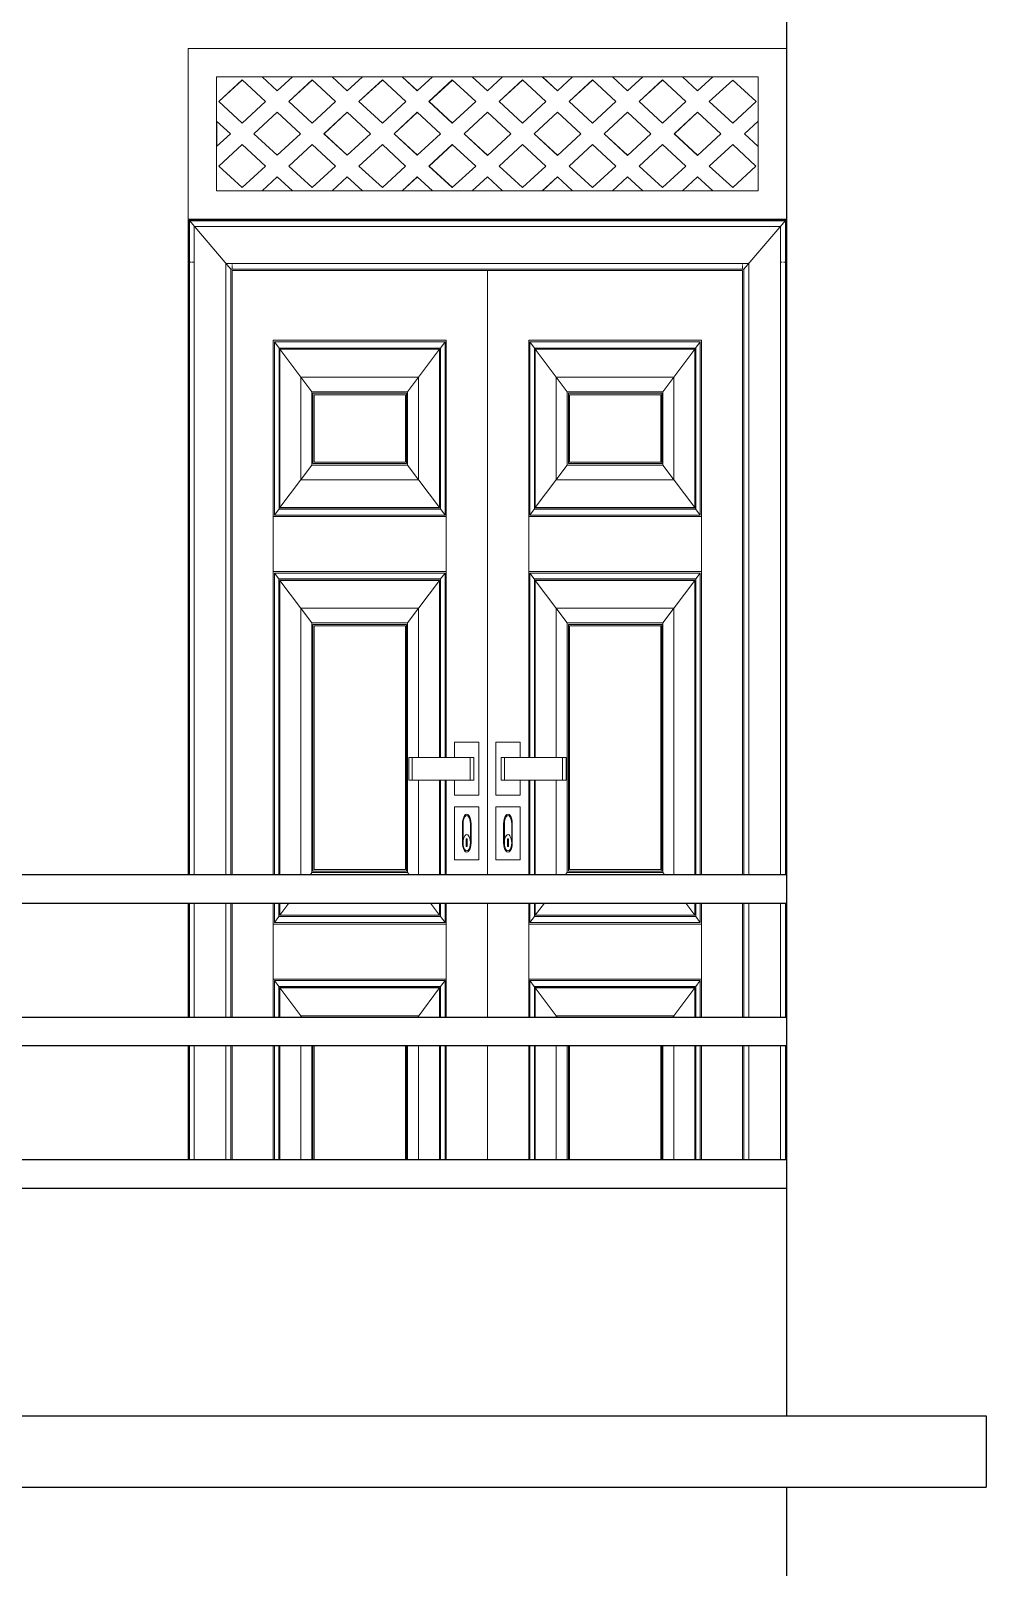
# Model space of a CAD drawing. Header units: inches. Extents: x -5096374 to -5070857, y -3259973 to -3243900.
# Drawn here: x -5081211.5 to -5081144.4, y -3259300.7 to -3259192.9 of the extents above; entities that cross this region are included whole.
import ezdxf

# ---------------------------------------------------------------- set-up
doc = ezdxf.new("R2010")
doc.units = ezdxf.units.IN
doc.header["$LTSCALE"] = 2
doc.header["$MEASUREMENT"] = 0
doc.layers.get('0').update_dxf_attribs({"linetype": 'CONTINUOUS'})
doc.layers.add('F-FURNITURE', color=30, linetype='CONTINUOUS', lineweight=13)
doc.layers.add('HACTH', color=253, linetype='CONTINUOUS', lineweight=5)

msp = doc.modelspace()

# ---------------------------------------------------------------- linework, layer by layer
at = {"ltscale": 0.5}
for p, q in [((-5081158.43, -3259290.1), (-5081158.43, -3259183.1)), ((-5081273.43, -3259252.1), (-5081158.43, -3259252.1)), ((-5081273.43, -3259254.1), (-5081158.43, -3259254.1)), ((-5081273.43, -3259262.1), (-5081158.43, -3259262.1)), ((-5081273.43, -3259264.1), (-5081158.43, -3259264.1)), ((-5081273.43, -3259272.1), (-5081158.43, -3259272.1)), ((-5081273.43, -3259274.1), (-5081158.43, -3259274.1)), ((-5081305.43, -3259290.1), (-5081144.43, -3259290.1)), ((-5081144.43, -3259290.1), (-5081144.43, -3259295.1)), ((-5081287.43, -3259295.1), (-5081144.43, -3259295.1)), ((-5081158.43, -3259402.1), (-5081158.43, -3259295.1))]:
    msp.add_line(p, q, dxfattribs=at)
at = {"layer": 'F-FURNITURE'}
for p, q in [((-5081200.43, -3259194.1), (-5081158.43, -3259194.1)), ((-5081200.43, -3259252.1), (-5081200.43, -3259194.1)), ((-5081198.43, -3259199.2), (-5081198.43, -3259196.1)), ((-5081198.43, -3259196.1), (-5081195.24, -3259196.1)), ((-5081198.27, -3259197.83), (-5081196.64, -3259196.32)), ((-5081198.27, -3259197.83), (-5081196.63, -3259196.33)), ((-5081196.64, -3259196.32), (-5081195, -3259197.83)), ((-5081194.18, -3259197.08), (-5081195.24, -3259196.1)), ((-5081195.24, -3259196.1), (-5081195.24, -3259196.1)), ((-5081194.17, -3259197.07), (-5081195.24, -3259196.1)), ((-5081193.11, -3259196.1), (-5081195.24, -3259196.1)), ((-5081193.11, -3259196.1), (-5081194.18, -3259197.08)), ((-5081193.36, -3259197.83), (-5081191.72, -3259196.32)), ((-5081193.35, -3259197.83), (-5081191.72, -3259196.33)), ((-5081193.11, -3259196.1), (-5081190.33, -3259196.1)), ((-5081191.72, -3259196.32), (-5081190.08, -3259197.83)), ((-5081189.26, -3259197.08), (-5081190.33, -3259196.1)), ((-5081190.33, -3259196.1), (-5081190.32, -3259196.1)), ((-5081189.26, -3259197.08), (-5081190.32, -3259196.1)), ((-5081188.2, -3259196.1), (-5081190.32, -3259196.1)), ((-5081188.2, -3259196.1), (-5081189.26, -3259197.08)), ((-5081188.44, -3259197.83), (-5081186.8, -3259196.32)), ((-5081188.44, -3259197.83), (-5081186.8, -3259196.33)), ((-5081188.2, -3259196.1), (-5081185.41, -3259196.1)), ((-5081186.8, -3259196.32), (-5081185.16, -3259197.83)), ((-5081184.35, -3259197.08), (-5081185.41, -3259196.1)), ((-5081185.41, -3259196.1), (-5081185.4, -3259196.1)), ((-5081184.34, -3259197.08), (-5081185.4, -3259196.1)), ((-5081183.28, -3259196.1), (-5081185.4, -3259196.1)), ((-5081183.28, -3259196.1), (-5081184.35, -3259197.08)), ((-5081183.53, -3259197.83), (-5081181.89, -3259196.32)), ((-5081183.52, -3259197.83), (-5081181.88, -3259196.33)), ((-5081183.28, -3259196.1), (-5081180.49, -3259196.1)), ((-5081181.89, -3259196.32), (-5081180.25, -3259197.83)), ((-5081179.43, -3259197.08), (-5081180.49, -3259196.1)), ((-5081180.49, -3259196.1), (-5081180.49, -3259196.1)), ((-5081179.43, -3259197.08), (-5081180.49, -3259196.1)), ((-5081178.36, -3259196.1), (-5081180.49, -3259196.1)), ((-5081178.36, -3259196.1), (-5081179.43, -3259197.08)), ((-5081178.61, -3259197.83), (-5081176.97, -3259196.32)), ((-5081178.6, -3259197.83), (-5081176.97, -3259196.33)), ((-5081178.36, -3259196.1), (-5081175.58, -3259196.1)), ((-5081176.97, -3259196.32), (-5081175.33, -3259197.83)), ((-5081174.51, -3259197.08), (-5081175.58, -3259196.1)), ((-5081175.58, -3259196.1), (-5081175.57, -3259196.1)), ((-5081174.51, -3259197.08), (-5081175.57, -3259196.1)), ((-5081173.45, -3259196.1), (-5081175.57, -3259196.1)), ((-5081173.45, -3259196.1), (-5081174.51, -3259197.08)), ((-5081173.69, -3259197.83), (-5081172.06, -3259196.32)), ((-5081173.69, -3259197.83), (-5081172.05, -3259196.33)), ((-5081173.45, -3259196.1), (-5081170.66, -3259196.1)), ((-5081172.06, -3259196.32), (-5081170.42, -3259197.83)), ((-5081169.6, -3259197.08), (-5081170.66, -3259196.1)), ((-5081169.59, -3259197.08), (-5081170.66, -3259196.1)), ((-5081170.66, -3259196.1), (-5081170.66, -3259196.1)), ((-5081168.53, -3259196.1), (-5081170.66, -3259196.1)), ((-5081168.53, -3259196.1), (-5081169.6, -3259197.08)), ((-5081168.78, -3259197.83), (-5081167.14, -3259196.32)), ((-5081168.77, -3259197.83), (-5081167.14, -3259196.33)), ((-5081168.53, -3259196.1), (-5081165.75, -3259196.1)), ((-5081167.14, -3259196.32), (-5081165.5, -3259197.83)), ((-5081164.68, -3259197.08), (-5081165.75, -3259196.1)), ((-5081165.75, -3259196.1), (-5081165.74, -3259196.1)), ((-5081164.68, -3259197.08), (-5081165.74, -3259196.1)), ((-5081163.62, -3259196.1), (-5081165.74, -3259196.1)), ((-5081163.62, -3259196.1), (-5081164.68, -3259197.08)), ((-5081163.86, -3259197.83), (-5081162.22, -3259196.33)), ((-5081163.86, -3259197.83), (-5081162.22, -3259196.33)), ((-5081163.62, -3259196.1), (-5081163.61, -3259196.1)), ((-5081163.61, -3259196.1), (-5081160.43, -3259196.1)), ((-5081160.43, -3259196.1), (-5081163.61, -3259196.1)), ((-5081162.22, -3259196.33), (-5081160.58, -3259197.83)), ((-5081160.43, -3259196.1), (-5081160.43, -3259199.2)), ((-5081160.43, -3259196.1), (-5081160.43, -3259196.1)), ((-5081196.64, -3259199.34), (-5081198.27, -3259197.83)), ((-5081198.27, -3259197.83), (-5081198.27, -3259197.83)), ((-5081196.63, -3259199.34), (-5081198.27, -3259197.83)), ((-5081195, -3259197.83), (-5081196.64, -3259199.34)), ((-5081195.82, -3259200.1), (-5081194.18, -3259198.59)), ((-5081195.81, -3259200.1), (-5081194.17, -3259198.59)), ((-5081194.18, -3259198.59), (-5081192.54, -3259200.1)), ((-5081191.72, -3259199.34), (-5081193.36, -3259197.83)), ((-5081193.36, -3259197.83), (-5081193.35, -3259197.83)), ((-5081191.72, -3259199.34), (-5081193.35, -3259197.83)), ((-5081190.08, -3259197.83), (-5081191.72, -3259199.34)), ((-5081190.9, -3259200.1), (-5081189.26, -3259198.59)), ((-5081190.89, -3259200.1), (-5081189.26, -3259198.59)), ((-5081189.26, -3259198.59), (-5081187.62, -3259200.1)), ((-5081186.8, -3259199.34), (-5081188.44, -3259197.83)), ((-5081186.8, -3259199.34), (-5081188.44, -3259197.83)), ((-5081188.44, -3259197.83), (-5081188.44, -3259197.83)), ((-5081185.16, -3259197.83), (-5081186.8, -3259199.34)), ((-5081185.98, -3259200.1), (-5081184.35, -3259198.59)), ((-5081185.98, -3259200.1), (-5081184.34, -3259198.59)), ((-5081184.35, -3259198.59), (-5081182.71, -3259200.1)), ((-5081181.89, -3259199.34), (-5081183.53, -3259197.83)), ((-5081183.53, -3259197.83), (-5081183.52, -3259197.83)), ((-5081181.88, -3259199.34), (-5081183.52, -3259197.83)), ((-5081180.25, -3259197.83), (-5081181.89, -3259199.34)), ((-5081181.07, -3259200.1), (-5081179.43, -3259198.59)), ((-5081181.06, -3259200.1), (-5081179.43, -3259198.59)), ((-5081179.43, -3259198.59), (-5081177.79, -3259200.1)), ((-5081176.97, -3259199.34), (-5081178.61, -3259197.83)), ((-5081178.61, -3259197.83), (-5081178.6, -3259197.83)), ((-5081176.97, -3259199.34), (-5081178.6, -3259197.83)), ((-5081175.33, -3259197.83), (-5081176.97, -3259199.34)), ((-5081176.15, -3259200.1), (-5081174.51, -3259198.59)), ((-5081176.15, -3259200.1), (-5081174.51, -3259198.59)), ((-5081174.51, -3259198.59), (-5081172.87, -3259200.1)), ((-5081172.06, -3259199.34), (-5081173.69, -3259197.83)), ((-5081172.05, -3259199.34), (-5081173.69, -3259197.83)), ((-5081173.69, -3259197.83), (-5081173.69, -3259197.83)), ((-5081170.42, -3259197.83), (-5081172.06, -3259199.34)), ((-5081171.24, -3259200.1), (-5081169.6, -3259198.59)), ((-5081171.23, -3259200.1), (-5081169.59, -3259198.59)), ((-5081169.6, -3259198.59), (-5081167.96, -3259200.1)), ((-5081167.14, -3259199.34), (-5081168.78, -3259197.83)), ((-5081168.78, -3259197.83), (-5081168.77, -3259197.83)), ((-5081167.14, -3259199.34), (-5081168.77, -3259197.83)), ((-5081165.5, -3259197.83), (-5081167.14, -3259199.34)), ((-5081166.32, -3259200.1), (-5081164.68, -3259198.59)), ((-5081166.31, -3259200.1), (-5081164.68, -3259198.59)), ((-5081164.68, -3259198.59), (-5081163.04, -3259200.1)), ((-5081162.22, -3259199.34), (-5081163.86, -3259197.83)), ((-5081163.86, -3259197.83), (-5081163.86, -3259197.83)), ((-5081162.22, -3259199.34), (-5081163.86, -3259197.83)), ((-5081160.58, -3259197.83), (-5081162.22, -3259199.34)), ((-5081198.43, -3259204.09), (-5081198.43, -3259199.2)), ((-5081198.43, -3259199.2), (-5081197.45, -3259200.1)), ((-5081198.41, -3259199.22), (-5081198.41, -3259200.97)), ((-5081161.4, -3259200.1), (-5081160.43, -3259199.2)), ((-5081161.4, -3259200.1), (-5081160.43, -3259199.21)), ((-5081160.43, -3259199.21), (-5081160.43, -3259199.2)), ((-5081160.43, -3259200.99), (-5081160.43, -3259199.21)), ((-5081197.45, -3259200.1), (-5081198.43, -3259200.99)), ((-5081198.27, -3259202.36), (-5081196.64, -3259200.85)), ((-5081198.27, -3259202.36), (-5081196.63, -3259200.85)), ((-5081196.64, -3259200.85), (-5081195, -3259202.36)), ((-5081194.18, -3259201.6), (-5081195.82, -3259200.1)), ((-5081195.82, -3259200.1), (-5081195.81, -3259200.1)), ((-5081194.17, -3259201.6), (-5081195.81, -3259200.1)), ((-5081192.54, -3259200.1), (-5081194.18, -3259201.6)), ((-5081193.36, -3259202.36), (-5081191.72, -3259200.85)), ((-5081193.35, -3259202.36), (-5081191.72, -3259200.85)), ((-5081191.72, -3259200.85), (-5081190.08, -3259202.36)), ((-5081189.26, -3259201.6), (-5081190.9, -3259200.1)), ((-5081190.9, -3259200.1), (-5081190.89, -3259200.1)), ((-5081189.26, -3259201.6), (-5081190.89, -3259200.1)), ((-5081187.62, -3259200.1), (-5081189.26, -3259201.6)), ((-5081188.44, -3259202.36), (-5081186.8, -3259200.85)), ((-5081188.44, -3259202.36), (-5081186.8, -3259200.85)), ((-5081186.8, -3259200.85), (-5081185.17, -3259202.36)), ((-5081184.35, -3259201.6), (-5081185.98, -3259200.1)), ((-5081185.98, -3259200.1), (-5081185.98, -3259200.1)), ((-5081184.34, -3259201.6), (-5081185.98, -3259200.1)), ((-5081182.71, -3259200.1), (-5081184.35, -3259201.6)), ((-5081183.53, -3259202.36), (-5081181.89, -3259200.85)), ((-5081183.52, -3259202.36), (-5081181.88, -3259200.85)), ((-5081181.89, -3259200.85), (-5081180.25, -3259202.36)), ((-5081179.43, -3259201.61), (-5081181.07, -3259200.1)), ((-5081181.07, -3259200.1), (-5081181.06, -3259200.1)), ((-5081179.43, -3259201.6), (-5081181.06, -3259200.1)), ((-5081177.79, -3259200.1), (-5081179.43, -3259201.61)), ((-5081178.61, -3259202.36), (-5081176.97, -3259200.85)), ((-5081178.6, -3259202.36), (-5081176.97, -3259200.85)), ((-5081176.97, -3259200.85), (-5081175.33, -3259202.36)), ((-5081174.51, -3259201.61), (-5081176.15, -3259200.1)), ((-5081176.15, -3259200.1), (-5081176.15, -3259200.1)), ((-5081174.51, -3259201.6), (-5081176.15, -3259200.1)), ((-5081172.87, -3259200.1), (-5081174.51, -3259201.61)), ((-5081173.69, -3259202.36), (-5081172.06, -3259200.85)), ((-5081173.69, -3259202.36), (-5081172.05, -3259200.85)), ((-5081172.06, -3259200.85), (-5081170.42, -3259202.36)), ((-5081169.6, -3259201.61), (-5081171.24, -3259200.1)), ((-5081171.24, -3259200.1), (-5081171.23, -3259200.1)), ((-5081169.59, -3259201.6), (-5081171.23, -3259200.1)), ((-5081167.96, -3259200.1), (-5081169.6, -3259201.61)), ((-5081168.78, -3259202.36), (-5081167.14, -3259200.85)), ((-5081168.77, -3259202.36), (-5081167.14, -3259200.85)), ((-5081167.14, -3259200.85), (-5081165.5, -3259202.36)), ((-5081164.68, -3259201.61), (-5081166.32, -3259200.1)), ((-5081166.32, -3259200.1), (-5081166.31, -3259200.1)), ((-5081164.68, -3259201.6), (-5081166.31, -3259200.1)), ((-5081163.04, -3259200.1), (-5081164.68, -3259201.61)), ((-5081163.86, -3259202.36), (-5081162.22, -3259200.85)), ((-5081163.86, -3259202.36), (-5081162.22, -3259200.85)), ((-5081162.22, -3259200.85), (-5081160.59, -3259202.36)), ((-5081160.43, -3259200.99), (-5081161.4, -3259200.1)), ((-5081160.43, -3259200.99), (-5081161.4, -3259200.1)), ((-5081161.4, -3259200.1), (-5081161.4, -3259200.1)), ((-5081160.43, -3259200.99), (-5081160.43, -3259204.1)), ((-5081160.43, -3259200.99), (-5081160.43, -3259200.99)), ((-5081196.64, -3259203.87), (-5081198.27, -3259202.36)), ((-5081196.63, -3259203.86), (-5081198.27, -3259202.36)), ((-5081198.27, -3259202.36), (-5081198.27, -3259202.36)), ((-5081195, -3259202.36), (-5081196.64, -3259203.87)), ((-5081191.72, -3259203.87), (-5081193.36, -3259202.36)), ((-5081193.36, -3259202.36), (-5081193.35, -3259202.36)), ((-5081191.72, -3259203.86), (-5081193.35, -3259202.36)), ((-5081190.08, -3259202.36), (-5081191.72, -3259203.87)), ((-5081186.8, -3259203.87), (-5081188.44, -3259202.36)), ((-5081186.8, -3259203.87), (-5081188.44, -3259202.36)), ((-5081188.44, -3259202.36), (-5081188.44, -3259202.36)), ((-5081185.17, -3259202.36), (-5081186.8, -3259203.87)), ((-5081181.89, -3259203.87), (-5081183.53, -3259202.36)), ((-5081183.53, -3259202.36), (-5081183.52, -3259202.36)), ((-5081181.88, -3259203.87), (-5081183.52, -3259202.36)), ((-5081180.25, -3259202.36), (-5081181.89, -3259203.87)), ((-5081176.97, -3259203.87), (-5081178.61, -3259202.36)), ((-5081178.61, -3259202.36), (-5081178.6, -3259202.36)), ((-5081176.97, -3259203.87), (-5081178.6, -3259202.36)), ((-5081175.33, -3259202.36), (-5081176.97, -3259203.87)), ((-5081172.06, -3259203.87), (-5081173.69, -3259202.36)), ((-5081173.69, -3259202.36), (-5081173.69, -3259202.36)), ((-5081172.05, -3259203.87), (-5081173.69, -3259202.36)), ((-5081170.42, -3259202.36), (-5081172.06, -3259203.87)), ((-5081167.14, -3259203.87), (-5081168.78, -3259202.36)), ((-5081168.78, -3259202.36), (-5081168.77, -3259202.36)), ((-5081167.14, -3259203.87), (-5081168.77, -3259202.36)), ((-5081165.5, -3259202.36), (-5081167.14, -3259203.87)), ((-5081162.22, -3259203.87), (-5081163.86, -3259202.36)), ((-5081162.22, -3259203.87), (-5081163.86, -3259202.36)), ((-5081163.86, -3259202.36), (-5081163.86, -3259202.36)), ((-5081160.59, -3259202.36), (-5081162.22, -3259203.87)), ((-5081198.43, -3259204.09), (-5081198.43, -3259204.1)), ((-5081195.24, -3259204.09), (-5081198.43, -3259204.09)), ((-5081198.43, -3259204.1), (-5081198.41, -3259204.1)), ((-5081198.41, -3259204.09), (-5081198.41, -3259204.1)), ((-5081198.41, -3259204.1), (-5081195.24, -3259204.09)), ((-5081195.24, -3259204.09), (-5081194.18, -3259203.11)), ((-5081195.24, -3259204.09), (-5081194.17, -3259203.12)), ((-5081195.24, -3259204.09), (-5081195.24, -3259204.09)), ((-5081195.24, -3259204.09), (-5081193.11, -3259204.09)), ((-5081194.18, -3259203.11), (-5081193.11, -3259204.09)), ((-5081190.33, -3259204.09), (-5081193.11, -3259204.09)), ((-5081190.33, -3259204.09), (-5081189.26, -3259203.11)), ((-5081190.33, -3259204.09), (-5081190.32, -3259204.09)), ((-5081190.32, -3259204.09), (-5081189.26, -3259203.12)), ((-5081190.32, -3259204.09), (-5081188.2, -3259204.09)), ((-5081189.26, -3259203.11), (-5081188.2, -3259204.09)), ((-5081185.41, -3259204.09), (-5081188.2, -3259204.09)), ((-5081185.41, -3259204.09), (-5081184.35, -3259203.11)), ((-5081185.41, -3259204.09), (-5081184.34, -3259203.12)), ((-5081185.41, -3259204.09), (-5081185.41, -3259204.09)), ((-5081185.41, -3259204.09), (-5081183.28, -3259204.09)), ((-5081184.35, -3259203.11), (-5081183.28, -3259204.09)), ((-5081180.5, -3259204.1), (-5081183.28, -3259204.09)), ((-5081180.5, -3259204.1), (-5081179.43, -3259203.11)), ((-5081180.49, -3259204.1), (-5081180.5, -3259204.1)), ((-5081180.49, -3259204.1), (-5081179.43, -3259203.12)), ((-5081180.49, -3259204.1), (-5081178.36, -3259204.1)), ((-5081179.43, -3259203.11), (-5081178.36, -3259204.1)), ((-5081175.58, -3259204.1), (-5081178.36, -3259204.1)), ((-5081175.58, -3259204.1), (-5081174.51, -3259203.11)), ((-5081175.57, -3259204.1), (-5081175.58, -3259204.1)), ((-5081175.57, -3259204.1), (-5081174.51, -3259203.12)), ((-5081175.57, -3259204.1), (-5081173.45, -3259204.1)), ((-5081174.51, -3259203.11), (-5081173.45, -3259204.1)), ((-5081170.66, -3259204.1), (-5081173.45, -3259204.1)), ((-5081170.66, -3259204.1), (-5081169.6, -3259203.11)), ((-5081170.66, -3259204.1), (-5081169.6, -3259203.12)), ((-5081170.66, -3259204.1), (-5081170.66, -3259204.1)), ((-5081170.66, -3259204.1), (-5081168.53, -3259204.1)), ((-5081169.6, -3259203.11), (-5081168.53, -3259204.1)), ((-5081165.75, -3259204.1), (-5081168.53, -3259204.1)), ((-5081165.75, -3259204.1), (-5081164.68, -3259203.11)), ((-5081165.74, -3259204.1), (-5081165.75, -3259204.1)), ((-5081165.74, -3259204.1), (-5081164.68, -3259203.12)), ((-5081165.74, -3259204.1), (-5081163.62, -3259204.1)), ((-5081164.68, -3259203.11), (-5081163.62, -3259204.1)), ((-5081160.43, -3259204.1), (-5081163.62, -3259204.1)), ((-5081200.43, -3259206.1), (-5081158.43, -3259206.1)), ((-5081200.36, -3259206.17), (-5081158.5, -3259206.17)), ((-5081200.36, -3259206.17), (-5081197.43, -3259209.6)), ((-5081200.36, -3259252.1), (-5081200.36, -3259206.17)), ((-5081200.34, -3259206.2), (-5081158.52, -3259206.2)), ((-5081200.34, -3259209.1), (-5081200.34, -3259206.2)), ((-5081158.5, -3259206.17), (-5081161.43, -3259209.6)), ((-5081158.52, -3259206.2), (-5081158.52, -3259252.1)), ((-5081158.5, -3259206.17), (-5081158.5, -3259252.1)), ((-5081200, -3259206.6), (-5081158.86, -3259206.6)), ((-5081200, -3259252.1), (-5081200, -3259206.6)), ((-5081158.86, -3259206.6), (-5081158.86, -3259252.1)), ((-5081200.34, -3259209.1), (-5081200.29, -3259209.1)), ((-5081200.34, -3259252.1), (-5081200.34, -3259209.1)), ((-5081200.25, -3259209.1), (-5081200.2, -3259209.1)), ((-5081200.15, -3259209.1), (-5081200.05, -3259209.1)), ((-5081197.77, -3259209.2), (-5081161.09, -3259209.2)), ((-5081197.77, -3259252.1), (-5081197.77, -3259209.2)), ((-5081197.34, -3259209.2), (-5081197.34, -3259209.25)), ((-5081197.34, -3259209.3), (-5081197.34, -3259209.35)), ((-5081197.34, -3259209.4), (-5081197.34, -3259209.48)), ((-5081161.52, -3259209.2), (-5081161.52, -3259209.25)), ((-5081161.52, -3259209.3), (-5081161.52, -3259209.35)), ((-5081161.52, -3259209.4), (-5081161.52, -3259209.48)), ((-5081161.09, -3259209.2), (-5081161.09, -3259252.1)), ((-5081158.86, -3259209.1), (-5081158.76, -3259209.1)), ((-5081158.71, -3259209.1), (-5081158.66, -3259209.1)), ((-5081158.61, -3259209.1), (-5081158.54, -3259209.1)), ((-5081197.43, -3259209.6), (-5081161.43, -3259209.6)), ((-5081197.43, -3259252.1), (-5081197.43, -3259209.6)), ((-5081197.34, -3259209.51), (-5081197.34, -3259209.6)), ((-5081197.34, -3259209.7), (-5081161.52, -3259209.7)), ((-5081197.34, -3259252.1), (-5081197.34, -3259209.7)), ((-5081179.43, -3259252.1), (-5081179.43, -3259209.7)), ((-5081161.52, -3259209.51), (-5081161.52, -3259209.6)), ((-5081161.52, -3259209.7), (-5081161.52, -3259252.1)), ((-5081161.43, -3259209.6), (-5081161.43, -3259252.1)), ((-5081182.33, -3259214.59), (-5081194.45, -3259214.59)), ((-5081194.45, -3259252.1), (-5081194.45, -3259214.59)), ((-5081194.37, -3259226.86), (-5081194.37, -3259214.7)), ((-5081194.37, -3259214.7), (-5081182.4, -3259214.7)), ((-5081194.37, -3259214.7), (-5081194.04, -3259215.14)), ((-5081182.73, -3259215.14), (-5081182.4, -3259214.7)), ((-5081182.4, -3259214.7), (-5081182.4, -3259226.86)), ((-5081182.33, -3259214.59), (-5081182.33, -3259243.87)), ((-5081176.53, -3259243.87), (-5081176.53, -3259214.59)), ((-5081164.41, -3259214.59), (-5081176.53, -3259214.59)), ((-5081176.46, -3259226.86), (-5081176.46, -3259214.7)), ((-5081176.46, -3259214.7), (-5081164.49, -3259214.7)), ((-5081176.46, -3259214.7), (-5081176.13, -3259215.14)), ((-5081164.82, -3259215.14), (-5081164.49, -3259214.7)), ((-5081164.49, -3259214.7), (-5081164.49, -3259226.86)), ((-5081164.41, -3259214.59), (-5081164.41, -3259252.1)), ((-5081194.04, -3259226.42), (-5081194.04, -3259215.14)), ((-5081194.04, -3259215.14), (-5081182.73, -3259215.14)), ((-5081193.98, -3259226.34), (-5081193.98, -3259215.21)), ((-5081193.98, -3259215.21), (-5081182.79, -3259215.21)), ((-5081191.75, -3259218.2), (-5081193.98, -3259215.21)), ((-5081182.79, -3259215.21), (-5081185.03, -3259218.2)), ((-5081182.79, -3259215.21), (-5081182.79, -3259226.34)), ((-5081182.73, -3259215.14), (-5081182.73, -3259226.42)), ((-5081182.71, -3259215.11), (-5081182.71, -3259226.45)), ((-5081176.13, -3259226.42), (-5081176.13, -3259215.14)), ((-5081176.13, -3259215.14), (-5081164.82, -3259215.14)), ((-5081176.07, -3259226.34), (-5081176.07, -3259215.21)), ((-5081176.07, -3259215.21), (-5081164.87, -3259215.21)), ((-5081173.83, -3259218.2), (-5081176.07, -3259215.21)), ((-5081164.87, -3259215.21), (-5081167.11, -3259218.2)), ((-5081164.87, -3259215.21), (-5081164.87, -3259226.34)), ((-5081164.82, -3259215.14), (-5081164.82, -3259226.42)), ((-5081164.8, -3259215.11), (-5081164.8, -3259226.45)), ((-5081184.26, -3259217.17), (-5081192.52, -3259217.17)), ((-5081192.52, -3259217.17), (-5081192.52, -3259224.38)), ((-5081184.26, -3259224.38), (-5081184.26, -3259217.17)), ((-5081166.34, -3259217.17), (-5081174.6, -3259217.17)), ((-5081174.6, -3259217.17), (-5081174.6, -3259224.38)), ((-5081166.34, -3259224.38), (-5081166.34, -3259217.17)), ((-5081185.03, -3259218.2), (-5081191.75, -3259218.2)), ((-5081191.75, -3259218.2), (-5081191.75, -3259223.35)), ((-5081191.67, -3259218.3), (-5081191.67, -3259223.25)), ((-5081185.11, -3259218.3), (-5081191.67, -3259218.3)), ((-5081191.59, -3259218.41), (-5081191.59, -3259223.15)), ((-5081185.18, -3259218.41), (-5081191.59, -3259218.41)), ((-5081185.18, -3259223.15), (-5081185.18, -3259218.41)), ((-5081185.11, -3259223.25), (-5081185.11, -3259218.3)), ((-5081185.03, -3259223.35), (-5081185.03, -3259218.2)), ((-5081167.11, -3259218.2), (-5081173.83, -3259218.2)), ((-5081173.83, -3259218.2), (-5081173.83, -3259223.35)), ((-5081173.75, -3259218.3), (-5081173.75, -3259223.25)), ((-5081167.19, -3259218.3), (-5081173.75, -3259218.3)), ((-5081173.68, -3259218.41), (-5081173.68, -3259223.15)), ((-5081167.27, -3259218.41), (-5081173.68, -3259218.41)), ((-5081167.27, -3259223.15), (-5081167.27, -3259218.41)), ((-5081167.19, -3259223.25), (-5081167.19, -3259218.3)), ((-5081167.11, -3259223.35), (-5081167.11, -3259218.2)), ((-5081193.98, -3259226.34), (-5081191.75, -3259223.35)), ((-5081191.75, -3259223.35), (-5081185.03, -3259223.35)), ((-5081191.67, -3259223.25), (-5081185.11, -3259223.25)), ((-5081191.59, -3259223.15), (-5081185.18, -3259223.15)), ((-5081185.03, -3259223.35), (-5081182.79, -3259226.34)), ((-5081176.07, -3259226.34), (-5081173.83, -3259223.35)), ((-5081173.83, -3259223.35), (-5081167.11, -3259223.35)), ((-5081173.75, -3259223.25), (-5081167.19, -3259223.25)), ((-5081173.68, -3259223.15), (-5081167.27, -3259223.15)), ((-5081167.11, -3259223.35), (-5081164.87, -3259226.34)), ((-5081192.52, -3259224.38), (-5081184.26, -3259224.38)), ((-5081174.6, -3259224.38), (-5081166.34, -3259224.38)), ((-5081194.37, -3259226.86), (-5081194.04, -3259226.42)), ((-5081182.71, -3259226.45), (-5081194.06, -3259226.45)), ((-5081182.73, -3259226.42), (-5081194.04, -3259226.42)), ((-5081182.79, -3259226.34), (-5081193.98, -3259226.34)), ((-5081182.4, -3259226.86), (-5081182.73, -3259226.42)), ((-5081176.46, -3259226.86), (-5081176.13, -3259226.42)), ((-5081164.8, -3259226.45), (-5081176.15, -3259226.45)), ((-5081164.82, -3259226.42), (-5081176.13, -3259226.42)), ((-5081164.87, -3259226.34), (-5081176.07, -3259226.34)), ((-5081164.49, -3259226.86), (-5081164.82, -3259226.42)), ((-5081182.33, -3259226.96), (-5081194.45, -3259226.96)), ((-5081182.4, -3259226.86), (-5081194.37, -3259226.86)), ((-5081164.41, -3259226.96), (-5081176.53, -3259226.96)), ((-5081164.49, -3259226.86), (-5081176.46, -3259226.86)), ((-5081182.33, -3259230.83), (-5081194.45, -3259230.83)), ((-5081194.37, -3259230.93), (-5081182.4, -3259230.93)), ((-5081194.37, -3259230.93), (-5081194.06, -3259231.34)), ((-5081194.37, -3259252.1), (-5081194.37, -3259230.93)), ((-5081182.4, -3259230.93), (-5081182.71, -3259231.34)), ((-5081182.4, -3259230.93), (-5081182.4, -3259243.87)), ((-5081164.41, -3259230.83), (-5081176.53, -3259230.83)), ((-5081176.46, -3259243.87), (-5081176.46, -3259230.93)), ((-5081176.46, -3259230.93), (-5081164.49, -3259230.93)), ((-5081176.46, -3259230.93), (-5081176.15, -3259231.34)), ((-5081164.49, -3259230.93), (-5081164.8, -3259231.34)), ((-5081164.49, -3259230.93), (-5081164.49, -3259252.1)), ((-5081194.06, -3259231.34), (-5081182.71, -3259231.34)), ((-5081194.06, -3259231.34), (-5081194.05, -3259231.37)), ((-5081194.05, -3259231.37), (-5081182.73, -3259231.37)), ((-5081194.05, -3259252.1), (-5081194.05, -3259231.37)), ((-5081191.75, -3259234.43), (-5081193.98, -3259231.45)), ((-5081193.98, -3259231.45), (-5081182.79, -3259231.45)), ((-5081193.98, -3259252.1), (-5081193.98, -3259231.45)), ((-5081182.79, -3259231.45), (-5081185.03, -3259234.43)), ((-5081182.79, -3259231.45), (-5081182.79, -3259243.87)), ((-5081182.71, -3259231.34), (-5081182.73, -3259231.37)), ((-5081182.73, -3259231.37), (-5081182.73, -3259243.87)), ((-5081182.71, -3259231.34), (-5081182.71, -3259243.87)), ((-5081176.15, -3259231.34), (-5081164.8, -3259231.34)), ((-5081176.15, -3259231.34), (-5081176.13, -3259231.37)), ((-5081176.13, -3259243.87), (-5081176.13, -3259231.37)), ((-5081176.13, -3259231.37), (-5081164.81, -3259231.37)), ((-5081173.83, -3259234.43), (-5081176.07, -3259231.45)), ((-5081176.07, -3259243.87), (-5081176.07, -3259231.45)), ((-5081176.07, -3259231.45), (-5081164.87, -3259231.45)), ((-5081164.87, -3259231.45), (-5081167.11, -3259234.43)), ((-5081164.87, -3259231.45), (-5081164.87, -3259252.1)), ((-5081164.8, -3259231.34), (-5081164.81, -3259231.37)), ((-5081164.81, -3259231.37), (-5081164.81, -3259252.1)), ((-5081164.8, -3259231.34), (-5081164.8, -3259252.1)), ((-5081192.52, -3259233.4), (-5081184.26, -3259233.4)), ((-5081192.52, -3259233.4), (-5081192.52, -3259252.1)), ((-5081184.26, -3259233.4), (-5081184.26, -3259243.87)), ((-5081174.6, -3259233.4), (-5081166.34, -3259233.4)), ((-5081174.6, -3259233.4), (-5081174.6, -3259243.87)), ((-5081166.34, -3259233.4), (-5081166.34, -3259252.1)), ((-5081191.75, -3259234.43), (-5081185.03, -3259234.43)), ((-5081191.75, -3259251.96), (-5081191.75, -3259234.43)), ((-5081185.11, -3259234.54), (-5081191.67, -3259234.54)), ((-5081191.67, -3259234.54), (-5081191.67, -3259251.85)), ((-5081185.18, -3259234.64), (-5081191.59, -3259234.64)), ((-5081191.59, -3259234.64), (-5081191.59, -3259251.75)), ((-5081185.18, -3259251.75), (-5081185.18, -3259234.64)), ((-5081185.11, -3259251.85), (-5081185.11, -3259234.54)), ((-5081185.03, -3259234.43), (-5081185.03, -3259251.96)), ((-5081173.83, -3259234.43), (-5081167.11, -3259234.43)), ((-5081173.83, -3259251.96), (-5081173.83, -3259234.43)), ((-5081167.19, -3259234.54), (-5081173.75, -3259234.54)), ((-5081173.75, -3259234.54), (-5081173.75, -3259251.85)), ((-5081167.27, -3259234.64), (-5081173.68, -3259234.64)), ((-5081173.68, -3259234.64), (-5081173.68, -3259251.75)), ((-5081167.27, -3259251.75), (-5081167.27, -3259234.64)), ((-5081167.19, -3259251.85), (-5081167.19, -3259234.54)), ((-5081167.11, -3259234.43), (-5081167.11, -3259251.96)), ((-5081181.73, -3259242.81), (-5081181.73, -3259243.87)), ((-5081180.03, -3259242.81), (-5081181.73, -3259242.81)), ((-5081180.03, -3259242.81), (-5081180.03, -3259246.53)), ((-5081177.13, -3259242.81), (-5081178.83, -3259242.81)), ((-5081178.83, -3259242.81), (-5081178.83, -3259246.53)), ((-5081177.13, -3259242.81), (-5081177.13, -3259243.87)), ((-5081184.95, -3259243.87), (-5081184.95, -3259245.47)), ((-5081184.95, -3259243.87), (-5081180.39, -3259243.87)), ((-5081184.71, -3259243.87), (-5081184.71, -3259245.47)), ((-5081180.63, -3259243.87), (-5081180.63, -3259245.47)), ((-5081180.39, -3259243.87), (-5081180.39, -3259245.47)), ((-5081178.47, -3259243.87), (-5081178.47, -3259245.47)), ((-5081173.91, -3259243.87), (-5081178.47, -3259243.87)), ((-5081178.22, -3259243.87), (-5081178.22, -3259245.47)), ((-5081174.15, -3259243.87), (-5081174.15, -3259245.47)), ((-5081173.91, -3259243.87), (-5081173.91, -3259245.47)), ((-5081184.95, -3259245.47), (-5081180.39, -3259245.47)), ((-5081184.26, -3259245.47), (-5081184.26, -3259252.1)), ((-5081182.79, -3259245.47), (-5081182.79, -3259252.1)), ((-5081182.73, -3259245.47), (-5081182.73, -3259252.1)), ((-5081182.71, -3259245.47), (-5081182.71, -3259252.1)), ((-5081182.4, -3259245.47), (-5081182.4, -3259252.1)), ((-5081182.33, -3259245.47), (-5081182.33, -3259252.1)), ((-5081181.73, -3259245.47), (-5081181.73, -3259246.53)), ((-5081173.91, -3259245.47), (-5081178.47, -3259245.47)), ((-5081177.13, -3259245.47), (-5081177.13, -3259246.53)), ((-5081176.53, -3259252.1), (-5081176.53, -3259245.47)), ((-5081176.46, -3259252.1), (-5081176.46, -3259245.47)), ((-5081176.13, -3259252.1), (-5081176.13, -3259245.47)), ((-5081176.07, -3259252.1), (-5081176.07, -3259245.47)), ((-5081174.6, -3259252.1), (-5081174.6, -3259245.47)), ((-5081181.73, -3259246.53), (-5081180.03, -3259246.53)), ((-5081178.83, -3259246.53), (-5081177.13, -3259246.53)), ((-5081181.73, -3259247.33), (-5081180.03, -3259247.33)), ((-5081181.73, -3259251.06), (-5081181.73, -3259247.33)), ((-5081181.14, -3259248.2), (-5081181.17, -3259248.36)), ((-5081181.09, -3259248.06), (-5081181.14, -3259248.2)), ((-5081181.13, -3259248.38), (-5081181.1, -3259248.25)), ((-5081181.1, -3259248.25), (-5081181.06, -3259248.13)), ((-5081181.03, -3259247.95), (-5081181.09, -3259248.06)), ((-5081181.06, -3259248.13), (-5081181.01, -3259248.04)), ((-5081180.96, -3259247.89), (-5081181.03, -3259247.95)), ((-5081181.01, -3259248.04), (-5081180.94, -3259247.98)), ((-5081180.88, -3259247.86), (-5081180.96, -3259247.89)), ((-5081180.94, -3259247.98), (-5081180.88, -3259247.96)), ((-5081180.8, -3259247.89), (-5081180.88, -3259247.86)), ((-5081180.88, -3259247.96), (-5081180.81, -3259247.98)), ((-5081180.81, -3259247.98), (-5081180.75, -3259248.04)), ((-5081180.73, -3259247.95), (-5081180.8, -3259247.89)), ((-5081180.75, -3259248.04), (-5081180.69, -3259248.13)), ((-5081180.66, -3259248.06), (-5081180.73, -3259247.95)), ((-5081180.69, -3259248.13), (-5081180.65, -3259248.25)), ((-5081180.61, -3259248.2), (-5081180.66, -3259248.06)), ((-5081180.65, -3259248.25), (-5081180.63, -3259248.38)), ((-5081180.58, -3259248.36), (-5081180.61, -3259248.2)), ((-5081180.03, -3259247.33), (-5081180.03, -3259251.06)), ((-5081178.83, -3259247.33), (-5081178.83, -3259251.06)), ((-5081177.13, -3259247.33), (-5081178.83, -3259247.33)), ((-5081178.28, -3259248.36), (-5081178.25, -3259248.2)), ((-5081178.25, -3259248.2), (-5081178.2, -3259248.06)), ((-5081178.21, -3259248.25), (-5081178.23, -3259248.38)), ((-5081178.16, -3259248.13), (-5081178.21, -3259248.25)), ((-5081178.2, -3259248.06), (-5081178.13, -3259247.95)), ((-5081178.11, -3259248.04), (-5081178.16, -3259248.13)), ((-5081178.13, -3259247.95), (-5081178.06, -3259247.89)), ((-5081178.05, -3259247.98), (-5081178.11, -3259248.04)), ((-5081178.06, -3259247.89), (-5081177.98, -3259247.86)), ((-5081177.98, -3259247.96), (-5081178.05, -3259247.98)), ((-5081177.98, -3259247.86), (-5081177.9, -3259247.89)), ((-5081177.91, -3259247.98), (-5081177.98, -3259247.96)), ((-5081177.85, -3259248.04), (-5081177.91, -3259247.98)), ((-5081177.9, -3259247.89), (-5081177.83, -3259247.95)), ((-5081177.8, -3259248.13), (-5081177.85, -3259248.04)), ((-5081177.83, -3259247.95), (-5081177.77, -3259248.06)), ((-5081177.76, -3259248.25), (-5081177.8, -3259248.13)), ((-5081177.77, -3259248.06), (-5081177.72, -3259248.2)), ((-5081177.73, -3259248.38), (-5081177.76, -3259248.25)), ((-5081177.72, -3259248.2), (-5081177.69, -3259248.36)), ((-5081177.13, -3259251.06), (-5081177.13, -3259247.33)), ((-5081181.17, -3259248.36), (-5081181.18, -3259248.53)), ((-5081181.18, -3259249.86), (-5081181.18, -3259248.53)), ((-5081181.14, -3259248.54), (-5081181.13, -3259248.38)), ((-5081181.14, -3259249.85), (-5081181.14, -3259248.54)), ((-5081181.01, -3259249.37), (-5081181.06, -3259249.46)), ((-5081180.95, -3259249.31), (-5081181.01, -3259249.37)), ((-5081180.88, -3259249.29), (-5081180.95, -3259249.31)), ((-5081180.81, -3259249.31), (-5081180.88, -3259249.29)), ((-5081180.75, -3259249.37), (-5081180.81, -3259249.31)), ((-5081180.7, -3259249.45), (-5081180.75, -3259249.37)), ((-5081180.63, -3259248.38), (-5081180.62, -3259248.54)), ((-5081180.62, -3259248.54), (-5081180.62, -3259249.85)), ((-5081180.57, -3259248.53), (-5081180.58, -3259248.36)), ((-5081180.57, -3259249.86), (-5081180.57, -3259248.53)), ((-5081178.29, -3259248.53), (-5081178.28, -3259248.36)), ((-5081178.29, -3259249.86), (-5081178.29, -3259248.53)), ((-5081178.23, -3259248.38), (-5081178.24, -3259248.54)), ((-5081178.24, -3259248.54), (-5081178.24, -3259249.85)), ((-5081178.16, -3259249.45), (-5081178.11, -3259249.37)), ((-5081178.11, -3259249.37), (-5081178.05, -3259249.31)), ((-5081178.05, -3259249.31), (-5081177.98, -3259249.29)), ((-5081177.98, -3259249.29), (-5081177.91, -3259249.31)), ((-5081177.91, -3259249.31), (-5081177.85, -3259249.37)), ((-5081177.85, -3259249.37), (-5081177.8, -3259249.46)), ((-5081177.72, -3259248.54), (-5081177.73, -3259248.38)), ((-5081177.72, -3259249.85), (-5081177.72, -3259248.54)), ((-5081177.69, -3259248.36), (-5081177.68, -3259248.53)), ((-5081177.68, -3259249.86), (-5081177.68, -3259248.53)), ((-5081181.18, -3259249.86), (-5081181.17, -3259250.03)), ((-5081181.17, -3259250.03), (-5081181.14, -3259250.19)), ((-5081181.13, -3259249.72), (-5081181.14, -3259249.85)), ((-5081181.14, -3259249.85), (-5081181.14, -3259249.86)), ((-5081181.14, -3259249.86), (-5081181.14, -3259249.87)), ((-5081181.14, -3259249.87), (-5081181.13, -3259250.01)), ((-5081181.14, -3259250.19), (-5081181.09, -3259250.33)), ((-5081181.1, -3259249.58), (-5081181.13, -3259249.72)), ((-5081181.13, -3259250.01), (-5081181.13, -3259250.01)), ((-5081181.13, -3259250.01), (-5081181.1, -3259250.14)), ((-5081181.06, -3259249.46), (-5081181.1, -3259249.58)), ((-5081181.1, -3259250.14), (-5081181.1, -3259250.15)), ((-5081181.1, -3259250.15), (-5081181.06, -3259250.26)), ((-5081181.09, -3259250.33), (-5081181.03, -3259250.44)), ((-5081181.06, -3259250.26), (-5081181.06, -3259250.26)), ((-5081181.06, -3259250.26), (-5081181.01, -3259250.35)), ((-5081181.03, -3259250.44), (-5081180.96, -3259250.5)), ((-5081181.01, -3259250.35), (-5081181, -3259250.35)), ((-5081181, -3259250.35), (-5081180.94, -3259250.4)), ((-5081180.94, -3259250.4), (-5081180.94, -3259250.41)), ((-5081180.94, -3259250.41), (-5081180.88, -3259250.42)), ((-5081180.91, -3259249.59), (-5081180.85, -3259249.59)), ((-5081180.91, -3259250.13), (-5081180.91, -3259249.59)), ((-5081180.85, -3259250.13), (-5081180.91, -3259250.13)), ((-5081180.88, -3259250.42), (-5081180.87, -3259250.42)), ((-5081180.87, -3259250.42), (-5081180.81, -3259250.4)), ((-5081180.85, -3259249.59), (-5081180.85, -3259250.13)), ((-5081180.81, -3259250.4), (-5081180.75, -3259250.35)), ((-5081180.81, -3259250.4), (-5081180.81, -3259250.4)), ((-5081180.8, -3259250.5), (-5081180.73, -3259250.44)), ((-5081180.75, -3259250.35), (-5081180.69, -3259250.26)), ((-5081180.75, -3259250.35), (-5081180.75, -3259250.35)), ((-5081180.73, -3259250.44), (-5081180.66, -3259250.33)), ((-5081180.65, -3259249.57), (-5081180.7, -3259249.45)), ((-5081180.69, -3259250.25), (-5081180.65, -3259250.14)), ((-5081180.69, -3259250.26), (-5081180.69, -3259250.25)), ((-5081180.66, -3259250.33), (-5081180.61, -3259250.19)), ((-5081180.63, -3259249.71), (-5081180.65, -3259249.57)), ((-5081180.65, -3259250.14), (-5081180.63, -3259250.01)), ((-5081180.65, -3259250.14), (-5081180.65, -3259250.14)), ((-5081180.62, -3259249.85), (-5081180.63, -3259249.71)), ((-5081180.63, -3259250), (-5081180.62, -3259249.85)), ((-5081180.63, -3259250.01), (-5081180.63, -3259250)), ((-5081180.61, -3259250.19), (-5081180.58, -3259250.03)), ((-5081180.58, -3259250.03), (-5081180.57, -3259249.86)), ((-5081178.28, -3259250.03), (-5081178.29, -3259249.86)), ((-5081178.25, -3259250.19), (-5081178.28, -3259250.03)), ((-5081178.2, -3259250.33), (-5081178.25, -3259250.19)), ((-5081178.24, -3259249.85), (-5081178.23, -3259249.71)), ((-5081178.23, -3259250), (-5081178.24, -3259249.85)), ((-5081178.23, -3259249.71), (-5081178.2, -3259249.57)), ((-5081178.23, -3259250.01), (-5081178.23, -3259250)), ((-5081178.21, -3259250.14), (-5081178.23, -3259250.01)), ((-5081178.21, -3259250.14), (-5081178.21, -3259250.14)), ((-5081178.17, -3259250.25), (-5081178.21, -3259250.14)), ((-5081178.2, -3259249.57), (-5081178.16, -3259249.45)), ((-5081178.13, -3259250.44), (-5081178.2, -3259250.33)), ((-5081178.16, -3259250.26), (-5081178.17, -3259250.25)), ((-5081178.11, -3259250.35), (-5081178.16, -3259250.26)), ((-5081178.06, -3259250.5), (-5081178.13, -3259250.44)), ((-5081178.11, -3259250.35), (-5081178.11, -3259250.35)), ((-5081178.05, -3259250.4), (-5081178.11, -3259250.35)), ((-5081177.98, -3259250.42), (-5081178.05, -3259250.4)), ((-5081178.05, -3259250.4), (-5081178.05, -3259250.4)), ((-5081178.01, -3259249.59), (-5081178.01, -3259250.13)), ((-5081177.95, -3259249.59), (-5081178.01, -3259249.59)), ((-5081178.01, -3259250.13), (-5081177.95, -3259250.13)), ((-5081177.92, -3259250.41), (-5081177.98, -3259250.42)), ((-5081177.98, -3259250.42), (-5081177.98, -3259250.42)), ((-5081177.95, -3259250.13), (-5081177.95, -3259249.59)), ((-5081177.91, -3259250.4), (-5081177.92, -3259250.41)), ((-5081177.86, -3259250.35), (-5081177.91, -3259250.4)), ((-5081177.83, -3259250.44), (-5081177.9, -3259250.5)), ((-5081177.85, -3259250.35), (-5081177.86, -3259250.35)), ((-5081177.8, -3259250.26), (-5081177.85, -3259250.35)), ((-5081177.77, -3259250.33), (-5081177.83, -3259250.44)), ((-5081177.8, -3259249.46), (-5081177.76, -3259249.58)), ((-5081177.76, -3259250.15), (-5081177.8, -3259250.26)), ((-5081177.8, -3259250.26), (-5081177.8, -3259250.26)), ((-5081177.72, -3259250.19), (-5081177.77, -3259250.33)), ((-5081177.76, -3259249.58), (-5081177.73, -3259249.72)), ((-5081177.73, -3259250.01), (-5081177.76, -3259250.14)), ((-5081177.76, -3259250.14), (-5081177.76, -3259250.15)), ((-5081177.73, -3259249.72), (-5081177.72, -3259249.85)), ((-5081177.72, -3259249.87), (-5081177.73, -3259250.01)), ((-5081177.73, -3259250.01), (-5081177.73, -3259250.01)), ((-5081177.72, -3259249.85), (-5081177.72, -3259249.86)), ((-5081177.72, -3259249.86), (-5081177.72, -3259249.87)), ((-5081177.69, -3259250.03), (-5081177.72, -3259250.19)), ((-5081177.68, -3259249.86), (-5081177.69, -3259250.03)), ((-5081180.03, -3259251.06), (-5081181.73, -3259251.06)), ((-5081180.96, -3259250.5), (-5081180.88, -3259250.52)), ((-5081180.88, -3259250.52), (-5081180.8, -3259250.5)), ((-5081178.83, -3259251.06), (-5081177.13, -3259251.06)), ((-5081177.98, -3259250.52), (-5081178.06, -3259250.5)), ((-5081177.9, -3259250.5), (-5081177.98, -3259250.52)), ((-5081191.85, -3259252.1), (-5081191.75, -3259251.96)), ((-5081185.03, -3259251.96), (-5081191.75, -3259251.96)), ((-5081191.67, -3259251.85), (-5081185.11, -3259251.85)), ((-5081191.59, -3259251.75), (-5081185.18, -3259251.75)), ((-5081185.03, -3259251.96), (-5081184.92, -3259252.1)), ((-5081173.94, -3259252.1), (-5081173.83, -3259251.96)), ((-5081167.11, -3259251.96), (-5081173.83, -3259251.96)), ((-5081173.75, -3259251.85), (-5081167.19, -3259251.85)), ((-5081173.68, -3259251.75), (-5081167.27, -3259251.75)), ((-5081167.11, -3259251.96), (-5081167.01, -3259252.1)), ((-5081200.43, -3259262.1), (-5081200.43, -3259254.1)), ((-5081200.36, -3259262.1), (-5081200.36, -3259254.1)), ((-5081200.34, -3259262.1), (-5081200.34, -3259254.1)), ((-5081200, -3259262.1), (-5081200, -3259254.1)), ((-5081197.77, -3259262.1), (-5081197.77, -3259254.1)), ((-5081197.43, -3259262.1), (-5081197.43, -3259254.1)), ((-5081197.34, -3259262.1), (-5081197.34, -3259254.1)), ((-5081194.45, -3259255.57), (-5081194.45, -3259254.1)), ((-5081194.37, -3259255.46), (-5081194.37, -3259254.1)), ((-5081194.05, -3259255.03), (-5081194.05, -3259254.1)), ((-5081193.98, -3259254.95), (-5081193.35, -3259254.1)), ((-5081193.98, -3259254.95), (-5081193.98, -3259254.1)), ((-5081183.43, -3259254.1), (-5081182.79, -3259254.95)), ((-5081182.79, -3259254.1), (-5081182.79, -3259254.95)), ((-5081182.73, -3259254.1), (-5081182.73, -3259255.03)), ((-5081182.71, -3259254.1), (-5081182.71, -3259255.05)), ((-5081182.4, -3259254.1), (-5081182.4, -3259255.46)), ((-5081182.33, -3259254.1), (-5081182.33, -3259255.57)), ((-5081179.43, -3259262.1), (-5081179.43, -3259254.1)), ((-5081176.53, -3259255.57), (-5081176.53, -3259254.1)), ((-5081176.46, -3259255.46), (-5081176.46, -3259254.1)), ((-5081176.13, -3259255.03), (-5081176.13, -3259254.1)), ((-5081176.07, -3259254.95), (-5081175.43, -3259254.1)), ((-5081176.07, -3259254.95), (-5081176.07, -3259254.1)), ((-5081165.51, -3259254.1), (-5081164.87, -3259254.95)), ((-5081164.87, -3259254.1), (-5081164.87, -3259254.95)), ((-5081164.81, -3259254.1), (-5081164.81, -3259255.03)), ((-5081164.8, -3259254.1), (-5081164.8, -3259255.05)), ((-5081164.49, -3259254.1), (-5081164.49, -3259255.46)), ((-5081164.41, -3259254.1), (-5081164.41, -3259255.57)), ((-5081161.52, -3259254.1), (-5081161.52, -3259262.1)), ((-5081161.43, -3259254.1), (-5081161.43, -3259262.1)), ((-5081161.09, -3259254.1), (-5081161.09, -3259262.1)), ((-5081158.86, -3259254.1), (-5081158.86, -3259262.1)), ((-5081158.52, -3259254.1), (-5081158.52, -3259262.1)), ((-5081158.5, -3259254.1), (-5081158.5, -3259262.1)), ((-5081194.45, -3259259.43), (-5081194.45, -3259255.57)), ((-5081182.33, -3259255.57), (-5081194.45, -3259255.57)), ((-5081194.37, -3259255.46), (-5081194.05, -3259255.03)), ((-5081182.4, -3259255.46), (-5081194.37, -3259255.46)), ((-5081182.73, -3259255.03), (-5081194.05, -3259255.03)), ((-5081182.79, -3259254.95), (-5081193.98, -3259254.95)), ((-5081182.71, -3259255.05), (-5081182.73, -3259255.03)), ((-5081182.4, -3259255.46), (-5081182.71, -3259255.05)), ((-5081182.33, -3259255.57), (-5081182.33, -3259259.43)), ((-5081176.53, -3259259.43), (-5081176.53, -3259255.57)), ((-5081164.41, -3259255.57), (-5081176.53, -3259255.57)), ((-5081176.46, -3259255.46), (-5081176.13, -3259255.03)), ((-5081164.49, -3259255.46), (-5081176.46, -3259255.46)), ((-5081164.81, -3259255.03), (-5081176.13, -3259255.03)), ((-5081164.87, -3259254.95), (-5081176.07, -3259254.95)), ((-5081164.8, -3259255.05), (-5081164.81, -3259255.03)), ((-5081164.49, -3259255.46), (-5081164.8, -3259255.05)), ((-5081164.41, -3259255.57), (-5081164.41, -3259259.43)), ((-5081194.45, -3259259.43), (-5081194.45, -3259262.1)), ((-5081182.33, -3259259.43), (-5081194.45, -3259259.43)), ((-5081194.37, -3259259.53), (-5081182.4, -3259259.53)), ((-5081194.37, -3259259.53), (-5081194.06, -3259259.95)), ((-5081194.37, -3259262.1), (-5081194.37, -3259259.53)), ((-5081194.06, -3259259.95), (-5081182.71, -3259259.95)), ((-5081194.06, -3259259.95), (-5081194.05, -3259259.97)), ((-5081194.05, -3259259.97), (-5081182.73, -3259259.97)), ((-5081194.05, -3259262.1), (-5081194.05, -3259259.97)), ((-5081192.45, -3259262.1), (-5081193.98, -3259260.05)), ((-5081193.98, -3259260.05), (-5081182.79, -3259260.05)), ((-5081193.98, -3259262.1), (-5081193.98, -3259260.05)), ((-5081182.79, -3259260.05), (-5081184.32, -3259262.1)), ((-5081182.79, -3259260.05), (-5081182.79, -3259262.1)), ((-5081182.71, -3259259.95), (-5081182.73, -3259259.97)), ((-5081182.73, -3259259.97), (-5081182.73, -3259262.1)), ((-5081182.4, -3259259.53), (-5081182.71, -3259259.95)), ((-5081182.71, -3259259.95), (-5081182.71, -3259262.1)), ((-5081182.4, -3259259.53), (-5081182.4, -3259262.1)), ((-5081182.33, -3259262.1), (-5081182.33, -3259259.43)), ((-5081176.53, -3259259.43), (-5081176.53, -3259262.1)), ((-5081164.41, -3259259.43), (-5081176.53, -3259259.43)), ((-5081176.46, -3259259.53), (-5081164.49, -3259259.53)), ((-5081176.46, -3259259.53), (-5081176.15, -3259259.95)), ((-5081176.46, -3259262.1), (-5081176.46, -3259259.53)), ((-5081176.15, -3259259.95), (-5081164.8, -3259259.95)), ((-5081176.15, -3259259.95), (-5081176.13, -3259259.97)), ((-5081176.13, -3259259.97), (-5081164.81, -3259259.97)), ((-5081176.13, -3259262.1), (-5081176.13, -3259259.97)), ((-5081174.54, -3259262.1), (-5081176.07, -3259260.05)), ((-5081176.07, -3259260.05), (-5081164.87, -3259260.05)), ((-5081176.07, -3259262.1), (-5081176.07, -3259260.05)), ((-5081164.87, -3259260.05), (-5081166.41, -3259262.1)), ((-5081164.87, -3259260.05), (-5081164.87, -3259262.1)), ((-5081164.8, -3259259.95), (-5081164.81, -3259259.97)), ((-5081164.81, -3259259.97), (-5081164.81, -3259262.1)), ((-5081164.49, -3259259.53), (-5081164.8, -3259259.95)), ((-5081164.8, -3259259.95), (-5081164.8, -3259262.1)), ((-5081164.49, -3259259.53), (-5081164.49, -3259262.1)), ((-5081164.41, -3259262.1), (-5081164.41, -3259259.43)), ((-5081192.52, -3259262.01), (-5081184.26, -3259262.01)), ((-5081192.52, -3259262.01), (-5081192.52, -3259262.1)), ((-5081184.26, -3259262.01), (-5081184.26, -3259262.1)), ((-5081174.6, -3259262.01), (-5081166.34, -3259262.01)), ((-5081174.6, -3259262.01), (-5081174.6, -3259262.1)), ((-5081166.34, -3259262.01), (-5081166.34, -3259262.1)), ((-5081200.43, -3259272.1), (-5081200.43, -3259264.1)), ((-5081200.36, -3259272.1), (-5081200.36, -3259264.1)), ((-5081200.34, -3259272.1), (-5081200.34, -3259264.1)), ((-5081200, -3259272.1), (-5081200, -3259264.1)), ((-5081197.77, -3259272.1), (-5081197.77, -3259264.1)), ((-5081197.43, -3259272.1), (-5081197.43, -3259264.1)), ((-5081197.34, -3259272.1), (-5081197.34, -3259264.1)), ((-5081194.45, -3259264.1), (-5081194.45, -3259272.1)), ((-5081194.37, -3259272.1), (-5081194.37, -3259264.1)), ((-5081194.05, -3259272.1), (-5081194.05, -3259264.1)), ((-5081193.98, -3259272.1), (-5081193.98, -3259264.1)), ((-5081192.52, -3259264.1), (-5081192.52, -3259272.1)), ((-5081191.75, -3259272.1), (-5081191.75, -3259264.1)), ((-5081191.67, -3259264.1), (-5081191.67, -3259272.1)), ((-5081191.59, -3259264.1), (-5081191.59, -3259272.1)), ((-5081185.18, -3259272.1), (-5081185.18, -3259264.1)), ((-5081185.11, -3259272.1), (-5081185.11, -3259264.1)), ((-5081185.03, -3259264.1), (-5081185.03, -3259272.1)), ((-5081184.26, -3259264.1), (-5081184.26, -3259272.1)), ((-5081182.79, -3259264.1), (-5081182.79, -3259272.1)), ((-5081182.73, -3259264.1), (-5081182.73, -3259272.1)), ((-5081182.71, -3259264.1), (-5081182.71, -3259272.1)), ((-5081182.4, -3259264.1), (-5081182.4, -3259272.1)), ((-5081182.33, -3259272.1), (-5081182.33, -3259264.1)), ((-5081179.43, -3259272.1), (-5081179.43, -3259264.1)), ((-5081176.53, -3259264.1), (-5081176.53, -3259272.1)), ((-5081176.46, -3259272.1), (-5081176.46, -3259264.1)), ((-5081176.13, -3259272.1), (-5081176.13, -3259264.1)), ((-5081176.07, -3259272.1), (-5081176.07, -3259264.1)), ((-5081174.6, -3259264.1), (-5081174.6, -3259272.1)), ((-5081173.83, -3259272.1), (-5081173.83, -3259264.1)), ((-5081173.75, -3259264.1), (-5081173.75, -3259272.1)), ((-5081173.68, -3259264.1), (-5081173.68, -3259272.1)), ((-5081167.27, -3259272.1), (-5081167.27, -3259264.1)), ((-5081167.19, -3259272.1), (-5081167.19, -3259264.1)), ((-5081167.11, -3259264.1), (-5081167.11, -3259272.1)), ((-5081166.34, -3259264.1), (-5081166.34, -3259272.1)), ((-5081164.87, -3259264.1), (-5081164.87, -3259272.1)), ((-5081164.81, -3259264.1), (-5081164.81, -3259272.1)), ((-5081164.8, -3259264.1), (-5081164.8, -3259272.1)), ((-5081164.49, -3259264.1), (-5081164.49, -3259272.1)), ((-5081164.41, -3259272.1), (-5081164.41, -3259264.1)), ((-5081161.52, -3259264.1), (-5081161.52, -3259272.1)), ((-5081161.43, -3259264.1), (-5081161.43, -3259272.1)), ((-5081161.09, -3259264.1), (-5081161.09, -3259272.1)), ((-5081158.86, -3259264.1), (-5081158.86, -3259272.1)), ((-5081158.52, -3259264.1), (-5081158.52, -3259272.1)), ((-5081158.5, -3259264.1), (-5081158.5, -3259272.1))]:
    msp.add_line(p, q, dxfattribs=at)
at = {"layer": 'HACTH'}
msp.add_line((-5081158.43, -3259194.1), (-5081158.43, -3259194.1), dxfattribs=at)

doc.saveas('drawing.dxf')
